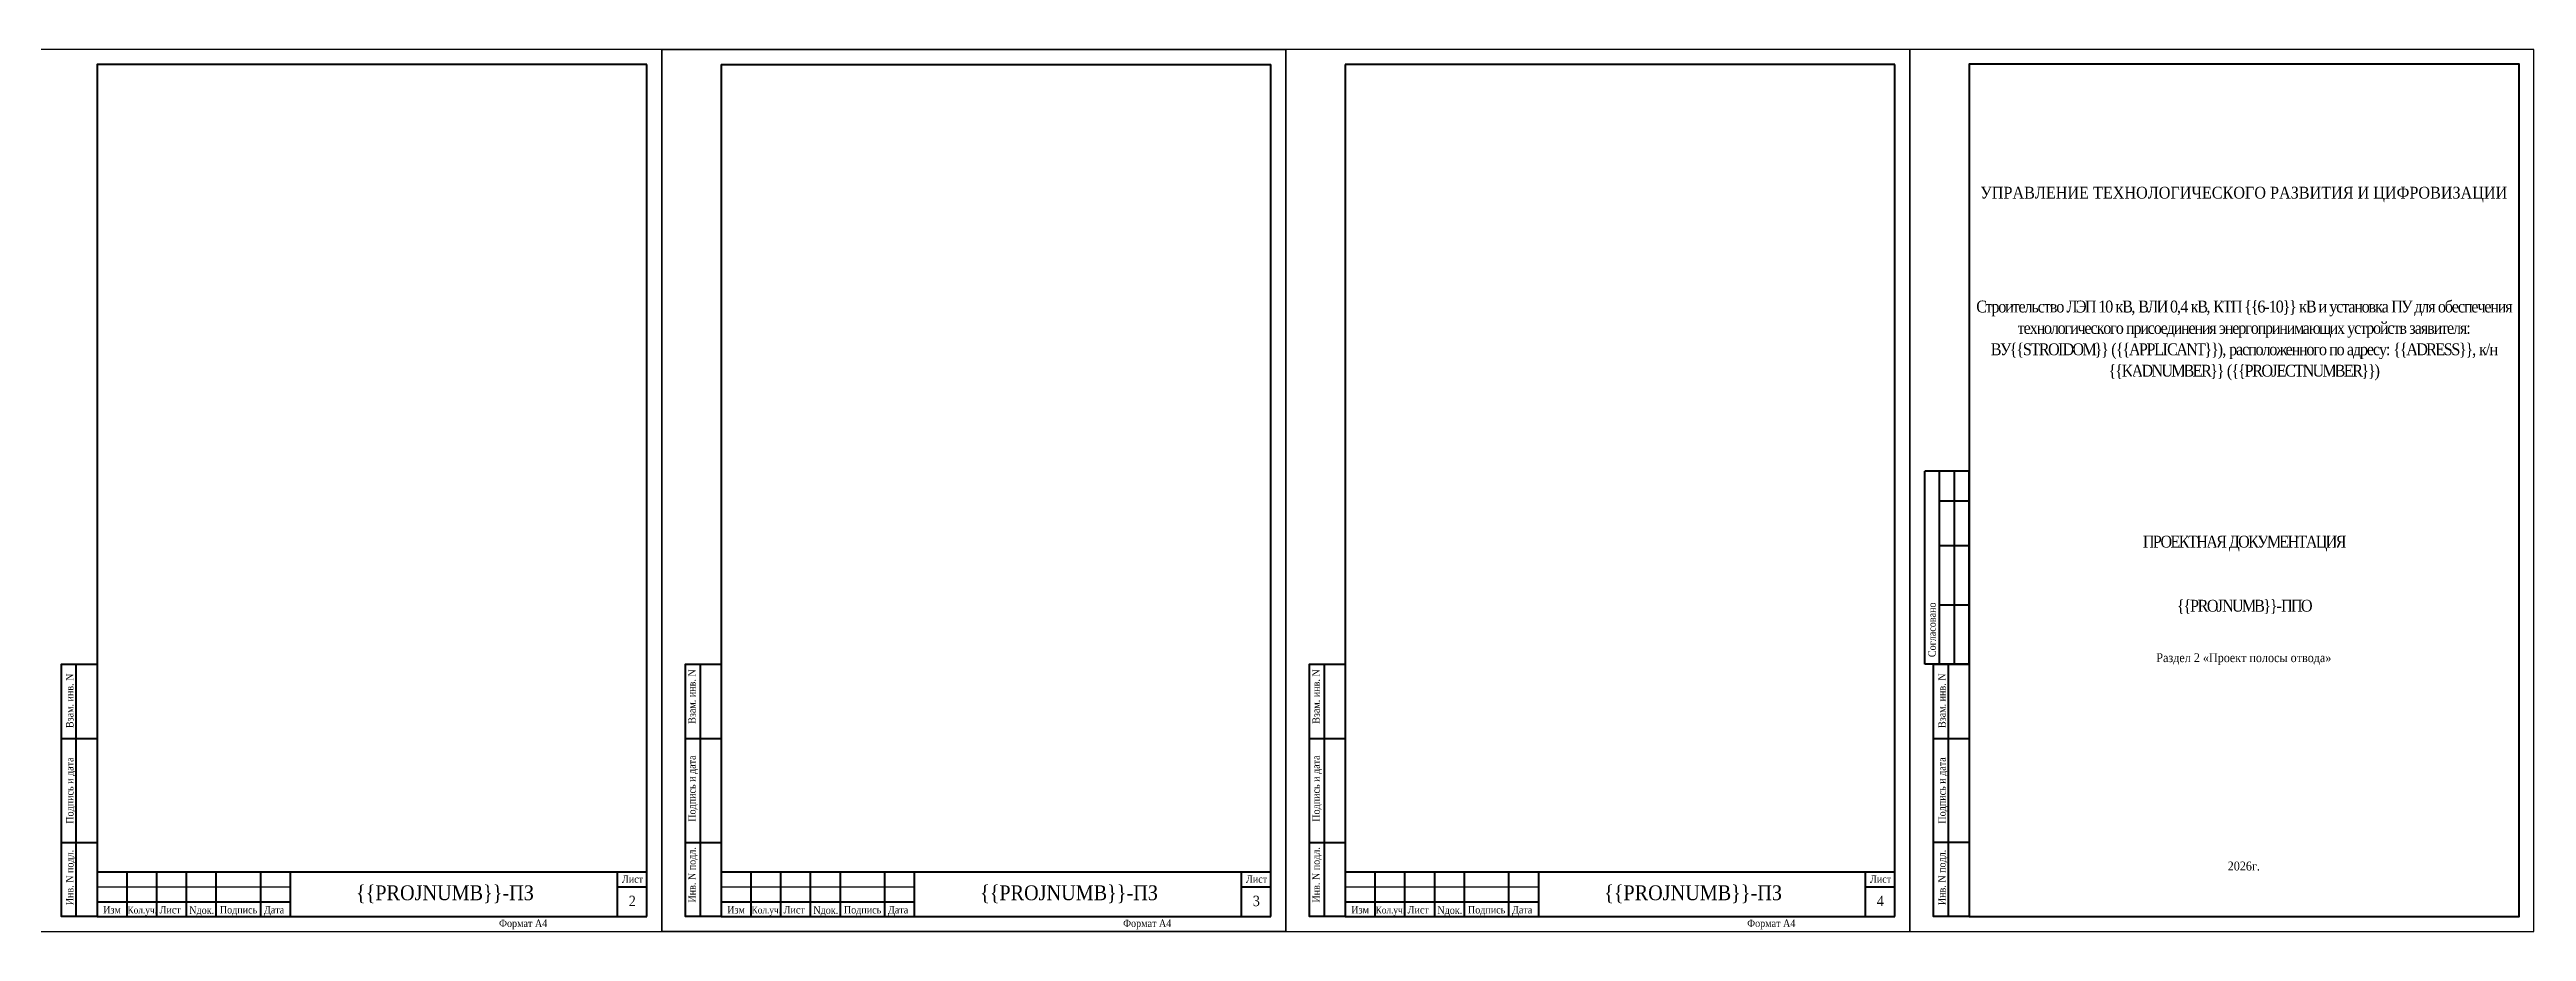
# Model space of a CAD drawing. Header units: millimetres. Extents: x 2157 to 10678, y 3463 to 3913.
# Drawn here: x 3421 to 4255, y 3616 to 3913 of the extents above; entities that cross this region are included whole.
import ezdxf

# ---------------------------------------------------------------- set-up
doc = ezdxf.new("R2010")
doc.units = ezdxf.units.MM
doc.layers.add('П', color=7, linetype='Continuous')
doc.layers.add('Чертеж', color=7, linetype='Continuous')
doc.styles.add('Simplex8', font='Times New Roman.ttf', dxfattribs={"height": 3.5})
doc.styles.add('стиль1', font='Times New Roman.ttf', dxfattribs={"width": 0.9})
doc.styles.add('стиль2', font='Times New Roman.ttf', dxfattribs={"width": 0.9, "height": 2.5})

# ---------------------------------------------------------------- blocks, each defined once
blk = doc.blocks.new('1')
at = {"lineweight": 30}
for p, q in [((630, 297), (420, 297)), ((420, 297), (420, 0)), ((630, 0), (630, 297)), ((420, 0), (630, 0))]:
    blk.add_line(p, q, dxfattribs=at)
blk = doc.blocks.new('Штамп б')
at = {"lineweight": 70}
for points in [[(20, 0), (8, 0), (8, 85), (20, 85)], [(13, 0), (13, 85)], [(8, 60), (20, 60)], [(8, 25), (20, 25)]]:
    blk.add_lwpolyline(points, dxfattribs=at)
at = {"lineweight": 25, "style": 'Simplex8', "width": 0.9}
for s, p in [('Взам. инв. N', (12.06, 63.49)), ('Подпись и дата', (12.06, 31.28)), ('Инв. N подл.', (12.06, 3.82))]:
    blk.add_text(s, height=2.5, rotation=90, dxfattribs=at).set_placement(p)
blk = doc.blocks.new('A$C5B0935FB')
at = {"lineweight": 70}
for p, q in [((20, 65), (5, 65)), ((5, 0), (5, 65)), ((10, 55), (10, 65)), ((15, 0), (15, 65)), ((20, 0), (20, 65)), ((10, 40), (10, 55)), ((10, 55), (20, 55)), ((10, 20), (10, 40)), ((10, 40), (20, 40)), ((10, 0), (10, 20)), ((10, 20), (20, 20)), ((10, 0), (5, 0)), ((15, 0), (10, 0)), ((20, 0), (15, 0)), ((15, 0), (15, 0))]:
    blk.add_line(p, q, dxfattribs=at)
at = {"lineweight": 25, "style": 'стиль1', "width": 0.9}
blk.add_text('Согласовано', height=2.5, rotation=90, dxfattribs=at).set_placement((8.72, 2.35))

msp = doc.modelspace()

# ---------------------------------------------------------------- linework, layer by layer
at = {"layer": 'П', "lineweight": 30}
msp.add_line((3627.118, 3616.313), (3627.118, 3913.313), dxfattribs=at)
at = {"layer": 'П', "linetype": 'Continuous', "lineweight": 0}
for points in [[(3417.118, 3913.313), (3627.118, 3913.313), (3627.118, 3616.313), (3417.118, 3616.313)], [(3837.118, 3913.313), (4047.118, 3913.313), (4047.118, 3616.313), (3837.118, 3616.313)], [(4047.118, 3913.313), (4257.118, 3913.313), (4257.118, 3616.313), (4047.118, 3616.313)]]:
    msp.add_lwpolyline(points, close=True, dxfattribs=at)
at = {"layer": 'П', "linetype": 'Continuous', "lineweight": 18}
msp.add_lwpolyline([(3627.118, 3913.313), (3837.118, 3913.313), (3837.118, 3616.313), (3627.118, 3616.313)], close=True, dxfattribs=at)
at = {"layer": 'П', "lineweight": 30}
for points in [[(3627.118, 3913.313), (3837.118, 3913.313), (3837.118, 3616.313), (3627.118, 3616.313)], [(4047.118, 3616.313), (4257.118, 3616.313), (4257.118, 3913.313), (4047.118, 3913.313)]]:
    msp.add_lwpolyline(points, close=True, dxfattribs=at)
at = {"layer": 'Чертеж', "lineweight": 30}
for p, q in [((3837.118, 3616.313), (3837.118, 3913.313)), ((3437.118, 3636.313), (3502.118, 3636.313)), ((3647.118, 3636.313), (3712.118, 3636.313)), ((3857.118, 3636.313), (3922.118, 3636.313)), ((3437.118, 3631.313), (3502.118, 3631.313)), ((3647.118, 3631.313), (3712.118, 3631.313)), ((3857.118, 3631.313), (3922.118, 3631.313))]:
    msp.add_line(p, q, dxfattribs=at)
at = {"layer": 'Чертеж', "lineweight": 70}
for p, q in [((3622.118, 3621.313), (3622.118, 3908.313)), ((3647.118, 3908.313), (3647.118, 3621.313)), ((3832.118, 3621.313), (3832.118, 3908.313)), ((4042.118, 3908.313), (3857.118, 3908.313)), ((3857.118, 3908.313), (3857.118, 3621.313)), ((4042.118, 3621.313), (4042.118, 3908.313)), ((3647.118, 3676.313), (3647.118, 3621.313)), ((3857.118, 3676.313), (3857.118, 3621.313)), ((3622.118, 3636.313), (3437.118, 3636.313)), ((3447.118, 3636.313), (3447.118, 3621.313)), ((3457.118, 3636.313), (3457.118, 3621.313)), ((3467.118, 3636.313), (3467.118, 3621.313)), ((3477.118, 3636.313), (3477.118, 3621.313)), ((3492.118, 3636.313), (3492.118, 3621.313)), ((3502.118, 3636.313), (3502.118, 3621.313)), ((3612.118, 3636.313), (3612.118, 3621.313)), ((3832.118, 3636.313), (3647.118, 3636.313)), ((3657.118, 3636.313), (3657.118, 3621.313)), ((3667.118, 3636.313), (3667.118, 3621.313)), ((3677.118, 3636.313), (3677.118, 3621.313)), ((3687.118, 3636.313), (3687.118, 3621.313)), ((3702.118, 3636.313), (3702.118, 3621.313)), ((3712.118, 3636.313), (3712.118, 3621.313)), ((3822.118, 3636.313), (3822.118, 3621.313)), ((4042.118, 3636.313), (3857.118, 3636.313)), ((3867.118, 3636.313), (3867.118, 3621.313)), ((3877.118, 3636.313), (3877.118, 3621.313)), ((3887.118, 3636.313), (3887.118, 3621.313)), ((3897.118, 3636.313), (3897.118, 3621.313)), ((3912.118, 3636.313), (3912.118, 3621.313)), ((3922.118, 3636.313), (3922.118, 3621.313)), ((4032.118, 3636.313), (4032.118, 3621.313)), ((3437.118, 3626.313), (3502.118, 3626.313)), ((3612.118, 3631.313), (3622.118, 3631.313)), ((3647.118, 3626.313), (3712.118, 3626.313)), ((3822.118, 3631.313), (3832.118, 3631.313)), ((3857.118, 3626.313), (3922.118, 3626.313)), ((4032.118, 3631.313), (4042.118, 3631.313)), ((3647.118, 3621.313), (3832.118, 3621.313)), ((3712.118, 3621.313), (3832.118, 3621.313)), ((3857.118, 3621.313), (4042.118, 3621.313)), ((3922.118, 3621.313), (4042.118, 3621.313))]:
    msp.add_line(p, q, dxfattribs=at)
at = {"layer": 'Чертеж', "linetype": 'Continuous', "lineweight": 30}
msp.add_line((3437.118, 3621.313), (3437.118, 3661.313), dxfattribs=at)
at = {"layer": 'Чертеж', "linetype": 'Continuous', "lineweight": 70, "ltscale": 100}
msp.add_line((3437.118, 3621.313), (3622.118, 3621.313), dxfattribs=at)
at = {"layer": 'Чертеж', "lineweight": 70}
for points in [[(3622.118, 3908.313), (3437.118, 3908.313), (3437.118, 3621.313)], [(3647.118, 3621.313), (3635.118, 3621.313), (3635.118, 3706.313), (3647.118, 3706.313)], [(3640.118, 3621.313), (3640.118, 3706.313)], [(3857.118, 3621.313), (3845.118, 3621.313), (3845.118, 3706.313), (3857.118, 3706.313)], [(3850.118, 3621.313), (3850.118, 3706.313)], [(3635.118, 3681.313), (3647.118, 3681.313)], [(3845.118, 3681.313), (3857.118, 3681.313)], [(3635.118, 3646.313), (3647.118, 3646.313)], [(3845.118, 3646.313), (3857.118, 3646.313)]]:
    msp.add_lwpolyline(points, dxfattribs=at)
at = {"layer": 'Чертеж', "linetype": 'Continuous', "lineweight": 70}
msp.add_lwpolyline([(3647.118, 3908.313), (3832.118, 3908.313)], dxfattribs=at)
at = {"layer": 'Чертеж', "lineweight": 70}
msp.add_lwpolyline([(4067.135, 3621.348), (4252.135, 3621.348), (4252.135, 3908.348), (4067.135, 3908.348)], close=True, dxfattribs=at)

# ---------------------------------------------------------------- block references
at = {"layer": 'П', "lineweight": 30}
for p in [(2997.118, 3616.313), (3417.118, 3616.313)]:
    msp.add_blockref('1', p, dxfattribs=at)
at = {"layer": 'П', "lineweight": 20}
msp.add_blockref('1', (3207.118, 3616.313), dxfattribs=at)
at = {"layer": 'Чертеж'}
msp.add_blockref('A$C5B0935FB', (4047.135, 3706.348), dxfattribs=at)
at = {"layer": 'Чертеж', "lineweight": 25}
for p in [(3417.118, 3621.313), (4047.135, 3621.348)]:
    msp.add_blockref('Штамп б', p, dxfattribs=at)

# ---------------------------------------------------------------- texts
at = {"layer": 'Чертеж', "lineweight": 25, "style": 'стиль1', "width": 0.9}
for s, p in [('Взам. инв. N', (3638.557, 3686.242)), ('Взам. инв. N', (3848.557, 3686.242)), ('Подпись и дата', (3638.557, 3653.265)), ('Подпись и дата', (3848.557, 3653.265)), ('Инв. N подл.', (3638.557, 3626.047)), ('Инв. N подл.', (3848.557, 3626.047))]:
    msp.add_text(s, height=2.5, rotation=90, dxfattribs=at).set_placement(p)
for s, height, p in [('Лист', 2.5, (3613.73, 3632.713)), ('Лист', 2.5, (3823.73, 3632.713)), ('Лист', 2.5, (4033.73, 3632.713)), ('2', 3.5, (3616.031, 3624.853)), ('3', 3.5, (3826.031, 3624.853)), ('4', 3.5, (4036.031, 3624.853)), ('Изм', 2.5, (3439.171, 3622.386)), ('Кол.уч.', 2.3, (3447.345, 3622.386)), ('Лист', 2.5, (3458.151, 3622.386)), ('Nдок.', 2.5, (3468.14, 3622.243)), ('Подпись', 2.5, (3478.415, 3622.386)), ('Дата', 2.5, (3493.256, 3622.386)), ('Формат А4', 2.5, (3572.378, 3617.841)), ('Изм', 2.5, (3649.171, 3622.386)), ('Кол.уч.', 2.3, (3657.345, 3622.386)), ('Лист', 2.5, (3668.151, 3622.386)), ('Nдок.', 2.5, (3678.14, 3622.243)), ('Подпись', 2.5, (3688.415, 3622.386)), ('Дата', 2.5, (3703.256, 3622.386)), ('Формат А4', 2.5, (3782.378, 3617.841)), ('Изм', 2.5, (3859.171, 3622.386)), ('Кол.уч.', 2.3, (3867.345, 3622.386)), ('Лист', 2.5, (3878.151, 3622.386)), ('Nдок.', 2.5, (3888.14, 3622.243)), ('Подпись', 2.5, (3898.415, 3622.386)), ('Дата', 2.5, (3913.256, 3622.386)), ('Формат А4', 2.5, (3992.378, 3617.841))]:
    msp.add_text(s, height=height, dxfattribs=at).set_placement(p)
at = {"layer": 'Чертеж', "color": 1, "lineweight": 20, "insert": (4067.008, 3908.275), "char_height": 5, "width": 185.01678, "attachment_point": 1, "style": 'стиль1'}
msp.add_mtext('\\pxqc,t19;{\\C256;\\P\\P\\H0.36x;\\P\\P\\P\\P\\P\\H0.94444x;\\P\\H2.353x;\\P\\ptz;\\fTimes New Roman|b0|i0|c204|p16;\\H0.99998x;УПРАВЛЕНИЕ ТЕХНОЛОГИЧЕСКОГО РАЗВИТИЯ И ЦИФРОВИЗАЦИИ\\H0.75004x;\\P\\P\\P\\P\\pt19;\\fTimes New Roman|b0|i0|c204|p18;\\H1.6667x;\\P\\P\\psm1.0792,tz;\\H0.79994x;\\T0.8;Строительство ЛЭП 10 кВ, ВЛИ 0,4 кВ, КТП \\{\\{6-10\\}\\} кВ и установка ПУ для обеспечения технологического присоединения энергопринимающих устройств заявителя: ВУ\\{\\{STROIDOM\\}\\} (\\{\\{APPLICANT\\}\\}), расположенного по адресу: \\{\\{ADRESS\\}\\}, к/н \\{\\{KADNUMBER\\}\\} (\\{\\{PROJECTNUMBER\\}\\})\\P\\ps*;\\P\\P\\pt19;\\P\\P\\P\\P\\PПРОЕКТНАЯ ДОКУМЕНТАЦИЯ\\P\\P\\P\\{\\{PROJNUMB\\}\\}-ППО\\P\\H1.5x;\\T1;\\P\\H0.5x;Раздел 2 «Проект полосы отвода»\\P\\P\\P\\pi1.9542,t1.1833;\\P\\pi0,t19;\\P\\P\\P\\P\\P\\P\\P\\P\\P2026г.}', dxfattribs=at)
at = {"layer": 'Чертеж', "lineweight": 25, "char_height": 5, "width": 119.88502, "attachment_point": 5, "style": 'стиль2'}
for insert in [(3554.164, 3628.845), (3764.164, 3628.845), (3974.164, 3628.845)]:
    msp.add_mtext('\\{\\{PROJNUMB\\}\\}-ПЗ', dxfattribs=dict(at, insert=insert))

doc.saveas('drawing.dxf')
